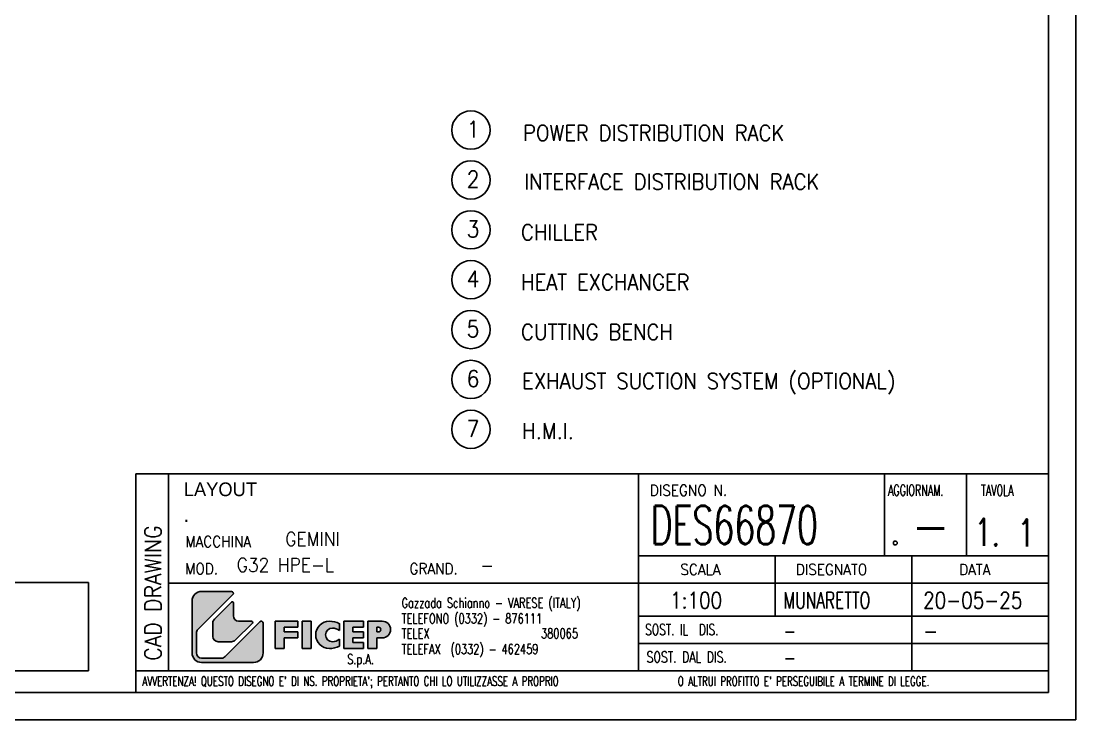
# Model space of a CAD drawing. Extents: x 28911 to 70911, y -59 to 29641.
# Drawn here: x 51624 to 70911, y -59 to 12720 of the extents above; entities that cross this region are included whole.
import ezdxf

# ---------------------------------------------------------------- set-up
doc = ezdxf.new("R2010")
doc.units = 0
doc.header["$LTSCALE"] = 300
doc.header["$MEASUREMENT"] = 0
for name, color, linetype in [('6', 3, 'Continuous'), ('CARTIGLIO', 7, 'Continuous'), ('CONTORNO', 3, 'Continuous'), ('TESTO', 3, 'Continuous')]:
    doc.layers.add(name, color=color, linetype=linetype)
doc.styles.get("Standard").update_dxf_attribs({"font": 'STANDARD'})
doc.styles.add('TXT', font='TXT')

# ---------------------------------------------------------------- blocks, each defined once
blk = doc.blocks.new('A$Cbd1d6d0f')
at = {"layer": 'CARTIGLIO', "color": 3, "linetype": 'Continuous'}
for p, q in [((500, -500), (500, 29200)), ((-41500, -500), (500, -500))]:
    blk.add_line(p, q, dxfattribs=at)
at = {"layer": 'CARTIGLIO', "color": 2, "linetype": 'Continuous'}
for p, q in [((0, 0), (0, 28700)), ((-41000, 0), (0, 0))]:
    blk.add_line(p, q, dxfattribs=at)

msp = doc.modelspace()

# ---------------------------------------------------------------- hatches: boundary and pattern name
at = {"layer": 'CARTIGLIO', "linetype": 'Continuous'}
h = msp.add_hatch(color=256, dxfattribs=at)
edge = h.paths.add_edge_path()
edge.add_line((56050.576, 1165.973), (56050.576, 1711.501))
edge.add_arc((56015.576, 1711.501), 35, 0, 135)
edge.add_line((55990.827, 1736.25), (55353.375, 1098.798))
edge.add_arc((55286.2, 1165.973), 95, 270, 315, ccw=False)
edge.add_line((55286.2, 1070.973), (54925.576, 1070.973))
edge.add_arc((54925.576, 1165.973), 95, 180, 270, ccw=False)
edge.add_line((54830.576, 1165.973), (54830.576, 1526.598))
edge.add_arc((54925.576, 1526.598), 95, 135, 180, ccw=False)
edge.add_line((54858.4, 1593.773), (55495.852, 2231.225))
edge.add_arc((55471.103, 2255.973), 35, 315, 450)
edge.add_line((55471.103, 2290.973), (54925.576, 2290.973))
edge.add_arc((54925.576, 2115.973), 175, 90, 180)
edge.add_line((54750.576, 2115.973), (54750.576, 1165.973))
edge.add_arc((54925.576, 1165.973), 175, 180, 270)
edge.add_line((54925.576, 990.973), (55875.576, 990.973))
edge.add_arc((55875.576, 1165.973), 175, 270, 360)
h = msp.add_hatch(color=256, dxfattribs=at)
edge = h.paths.add_edge_path()
edge.add_line((55853.799, 1712.359), (55540.238, 1398.798))
edge.add_arc((55473.063, 1465.973), 95, 270, 315, ccw=False)
edge.add_line((55473.063, 1370.973), (55225.576, 1370.973))
edge.add_arc((55225.576, 1465.973), 95, 180, 270, ccw=False)
edge.add_line((55130.576, 1465.973), (55130.576, 1713.461))
edge.add_arc((55225.576, 1713.461), 95, 135, 180, ccw=False)
edge.add_line((55158.4, 1780.636), (55471.961, 2094.197))
edge.add_arc((55486.103, 2080.055), 20, 0, 135, ccw=False)
edge.add_line((55506.103, 2080.055), (55506.103, 1841.501))
edge.add_arc((55601.103, 1841.501), 95, 180, 270)
edge.add_line((55601.103, 1746.501), (55839.657, 1746.501))
edge.add_arc((55839.657, 1726.501), 20, -45, 90, ccw=False)
for points in [[(56685.72, 1745.973), (56270.72, 1745.973), (56270.72, 1245.973), (56435.72, 1245.973), (56435.72, 1440.973), (56685.72, 1440.973), (56685.72, 1550.973), (56435.72, 1550.973), (56435.72, 1635.973), (56685.72, 1635.973)], [(56930.72, 1745.973), (56765.72, 1745.973), (56765.72, 1245.973), (56930.72, 1245.973)], [(57315.72, 1620.973, -0.178764659), (57445.72, 1572.96), (57445.72, 1700.621, 0.120785505), (57260.72, 1745.973, 1), (57260.72, 1245.973, 0.120785505), (57445.72, 1291.326), (57445.72, 1418.987, -0.178764659), (57315.72, 1370.973, -1)]]:
    msp.add_hatch(color=256, dxfattribs=at).paths.add_polyline_path(points)
h = msp.add_hatch(color=256, dxfattribs=at)
h.paths.add_polyline_path([(57690.72, 1635.973), (57885.72, 1635.973), (57885.72, 1745.973), (57525.72, 1745.973), (57525.72, 1245.973), (57885.72, 1245.973), (57885.72, 1355.973), (57690.72, 1355.973), (57690.72, 1440.973), (57885.72, 1440.973), (57885.72, 1550.973), (57690.72, 1550.973)])
h.paths.add_polyline_path([(58228.22, 1745.973), (57965.72, 1745.973), (57965.72, 1245.973), (58130.72, 1245.973), (58130.72, 1440.973), (58228.22, 1440.973, 1)])
h.paths.add_polyline_path([(58130.72, 1635.973), (58158.22, 1635.973, -1), (58158.22, 1550.973), (58130.72, 1550.973)], flags=16)

# ---------------------------------------------------------------- linework, layer by layer
at = {"color": 7, "linetype": 'Continuous'}
for p, q in [((45544.85, 2451.602), (52855.493, 2451.602)), ((52855.493, 2451.602), (52855.493, 840.973)), ((52855.493, 840.973), (45544.85, 840.973))]:
    msp.add_line(p, q, dxfattribs=at)
at = {"layer": 'CARTIGLIO', "color": 3, "linetype": 'Continuous'}
for p, q in [((53721.577, 4440.973), (53721.577, 440.973)), ((53721.577, 4440.973), (70411.3, 4440.973)), ((62911.3, 4440.973), (62911.3, 2940.973)), ((67411.3, 2940.973), (67411.3, 4440.973)), ((68911.3, 2940.973), (68911.3, 4440.973)), ((70411.3, 440.973), (70411.3, 4440.973)), ((62911.3, 2940.973), (62911.3, 840.973)), ((70411.3, 2940.973), (62911.3, 2940.973)), ((65411.3, 2940.973), (65411.3, 1840.973)), ((67911.3, 2940.973), (67911.3, 840.973)), ((70411.3, 2440.973), (54321.577, 2440.973)), ((70411.3, 1840.973), (62911.3, 1840.973)), ((70411.3, 1340.973), (62911.3, 1340.973)), ((70411.3, 840.973), (53721.577, 840.973)), ((70411.3, 440.973), (53721.577, 440.973))]:
    msp.add_line(p, q, dxfattribs=at)
at = {"layer": 'CARTIGLIO', "color": 2, "linetype": 'Continuous'}
msp.add_line((54321.577, 4440.973), (54321.577, 840.973), dxfattribs=at)
at = {"layer": 'CARTIGLIO', "color": 8, "linetype": 'Continuous'}
for p, q in [((55495.852, 2231.225), (54858.4, 1593.773)), ((54925.576, 2290.973), (55471.103, 2290.973)), ((54750.576, 1165.973), (54750.576, 2115.973)), ((55471.961, 2094.197), (55158.4, 1780.636)), ((55506.103, 1841.501), (55506.103, 2080.055)), ((55990.827, 1736.25), (55353.375, 1098.798)), ((55839.657, 1746.501), (55601.103, 1746.501)), ((56270.72, 1746.4), (56270.72, 1245.973)), ((56270.72, 1745.973), (56685.72, 1745.973)), ((56685.72, 1745.973), (56685.72, 1635.973)), ((56765.72, 1745.973), (56765.72, 1245.973)), ((56765.72, 1745.973), (56930.72, 1745.973)), ((56930.72, 1745.973), (56930.72, 1245.973)), ((57525.72, 1745.973), (57525.72, 1245.973)), ((57525.72, 1745.973), (57885.72, 1745.973)), ((57885.72, 1745.973), (57885.72, 1635.973)), ((57965.72, 1745.973), (57965.72, 1245.973)), ((58228.22, 1745.973), (57965.72, 1745.973)), ((55130.576, 1713.461), (55130.576, 1465.973)), ((55853.799, 1712.359), (55540.238, 1398.798)), ((56050.576, 1165.973), (56050.576, 1711.501)), ((56435.72, 1635.973), (56685.72, 1635.973)), ((56435.72, 1635.343), (56435.72, 1550.973)), ((56435.72, 1550.973), (56685.72, 1550.973)), ((56685.72, 1550.973), (56685.72, 1440.973)), ((57445.72, 1701.459), (57445.72, 1572.96)), ((57690.72, 1550.973), (57690.72, 1635.973)), ((57690.72, 1635.973), (57885.72, 1635.973)), ((57690.72, 1550.973), (57885.72, 1550.973)), ((57885.72, 1440.973), (57885.72, 1550.973)), ((58130.72, 1635.973), (58130.72, 1550.973)), ((58130.72, 1635.973), (58158.22, 1635.973)), ((58158.22, 1550.973), (58130.72, 1550.973)), ((54830.576, 1526.598), (54830.576, 1165.973)), ((55473.063, 1370.973), (55225.576, 1370.973)), ((56435.72, 1440.973), (56435.72, 1245.973)), ((56435.72, 1440.973), (56685.72, 1440.973)), ((57445.72, 1291.326), (57445.72, 1418.987)), ((57690.72, 1355.973), (57690.72, 1440.973)), ((57690.72, 1440.973), (57885.72, 1440.973)), ((57690.72, 1355.973), (57885.72, 1355.973)), ((57885.72, 1245.973), (57885.72, 1355.973)), ((58228.22, 1440.973), (58130.72, 1440.973)), ((58130.72, 1440.973), (58130.72, 1245.973)), ((56270.72, 1245.973), (56435.72, 1245.973)), ((56765.72, 1245.973), (56930.72, 1245.973)), ((57885.72, 1245.973), (57525.72, 1245.973)), ((58130.72, 1245.973), (57965.72, 1245.973)), ((55286.2, 1070.973), (54925.576, 1070.973)), ((55875.576, 990.973), (54925.576, 990.973))]:
    msp.add_line(p, q, dxfattribs=at)
at = {"layer": 'CARTIGLIO', "color": 12, "linetype": 'Continuous'}
msp.add_circle((67608.694, 3175.973), 35, dxfattribs=at)
at = {"layer": 'CARTIGLIO', "color": 8, "linetype": 'Continuous'}
for centre, radius, start, end in [((54925.576, 2115.973), 175, 90, 180), ((55471.103, 2255.973), 35, 315, 90), ((55486.103, 2080.055), 20, 0, 135), ((55225.576, 1713.461), 95, 135, 180), ((55601.103, 1841.501), 95, 180, 270), ((55839.657, 1726.501), 20, 315, 90), ((56015.576, 1711.501), 35, 0, 135), ((57260.72, 1495.973), 250, 90, 270), ((57260.72, 1345.973), 400, 62.451454, 90), ((58228.22, 1593.473), 152.5, 270, 90), ((54925.576, 1526.598), 95, 135, 180), ((57315.72, 1495.973), 125, 90, 270), ((57315.72, 1420.973), 200, 49.458398, 90), ((58158.22, 1593.473), 42.5, 270, 90), ((55225.576, 1465.973), 95, 180, 270), ((55473.063, 1465.973), 95, 270, 315), ((57315.72, 1570.973), 200, 270, 310.541602), ((54925.576, 1165.973), 175, 180, 270), ((54925.576, 1165.973), 95, 180, 270), ((55875.576, 1165.973), 175, 270, 0), ((57260.72, 1645.973), 400, 270, 297.548546), ((57260.72, 1495.973), 250, 270, 276.934918), ((55286.2, 1165.973), 95, 270, 315)]:
    msp.add_arc(centre, radius, start, end, dxfattribs=at)
at = {"layer": 'CONTORNO', "color": 8, "ltscale": 10}
for centre in [(59849.631, 10727.71), (59849.631, 9815.484), (59849.631, 8903.259), (59849.631, 7991.033), (59849.631, 7078.808), (59849.631, 6166.582), (59849.631, 5254.357)]:
    msp.add_circle(centre, 350, dxfattribs=at)

# ---------------------------------------------------------------- block references
at = {"color": 1, "ltscale": 50}
msp.add_blockref('A$Cbd1d6d0f', (70411.3, 440.973), dxfattribs=at)

# ---------------------------------------------------------------- texts
at = {"layer": '6', "ltscale": 10}
for s, p in [('1', (59772.728, 10591.948)), ('2', (59772.728, 9679.722)), ('3', (59772.728, 8767.497)), ('4', (59772.728, 7855.271)), ('5', (59772.728, 6943.046)), ('6', (59772.728, 6030.82)), ('7', (59772.728, 5118.595))]:
    msp.add_text(s, height=300, dxfattribs=at).set_placement(p)
at = {"layer": 'CARTIGLIO', "color": 7, "style": 'TXT'}
for s, p in [('LAYOUT', (54599.698, 4032.848)), ('.', (54599.698, 3562.848))]:
    msp.add_text(s, height=250, dxfattribs=at).set_placement(p)
at = {"layer": 'CARTIGLIO', "color": 8}
for s, p in [('DISEGNO N.', (63122.019, 4040.072)), ('MACCHINA', (54626.726, 3102.442)), ('MOD.', (54625.136, 2605.622)), ('GRAND.', (58725.935, 2605.622))]:
    msp.add_text(s, height=200, dxfattribs=at).set_placement(p)
for s, height, width, p in [('AGGIORNAM.', 200, 0.7, (67475.492, 4040.276)), ('TAVOLA', 200, 0.7, (69175.492, 4040.276)), ('Gazzada Schianno - VARESE (ITALY)', 180, 0.8, (58581.607, 1991.055)), ('TELEFONO (0332) - 876111', 180, 0.8, (58581.607, 1704.545)), ('TELEX', 180, 0.8, (58581.607, 1432.36)), ('380065', 180, 0.8, (61131.548, 1432.36)), ('TELEFAX  (0332) - 462459', 180, 0.8, (58581.607, 1145.85)), ('AVVERTENZA! QUESTO DISEGNO E%%039 DI NS. PROPRIETA%%039; PERTANTO CHI LO UTILIZZASSE A PROPRIO', 170, 0.75, (53841.648, 564.189)), ('O ALTRUI PROFITTO E%%039 PERSEGUIBILE A TERMINE DI LEGGE.', 170, 0.75, (63631.52, 562.564))]:
    msp.add_text(s, height=height, dxfattribs=dict(at, width=width)).set_placement(p)
at = {"layer": 'CARTIGLIO', "color": 12}
for s, height, width, p in [('DES66870', 700, 0.7, (63134.914, 3153.473)), ('1.', 500, 0.8, (69056.052, 3121.632)), ('1', 500, 0.8, (69843.458, 3114.909))]:
    msp.add_text(s, height=height, dxfattribs=dict(at, width=width)).set_placement(p)
at = {"layer": 'CARTIGLIO', "color": 2}
msp.add_text('CAD DRAWING', height=300, rotation=90, dxfattribs=at).set_placement((54186.936, 1025.524))
msp.add_text('GEMINI', height=250, dxfattribs=at).set_placement((56455.115, 3122.551))
at = {"layer": 'CARTIGLIO', "color": 12}
msp.add_text('-', height=700, dxfattribs=at).set_placement((67898.951, 3141.803))
at = {"layer": 'CARTIGLIO', "color": 3}
for s, p in [('G32 HPE-L', (55567.251, 2651.41)), ('-', (60019.361, 2642.41))]:
    msp.add_text(s, height=250, dxfattribs=at).set_placement(p)
at = {"layer": 'CARTIGLIO', "color": 254}
for s, p in [('SCALA', (63678.454, 2590.973)), ('DISEGNATO', (65790.141, 2590.973)), ('DATA', (68776.9, 2590.973))]:
    msp.add_text(s, height=200, dxfattribs=at).set_placement(p)
at = {"layer": 'CARTIGLIO', "color": 2}
for s, width, p in [('1:100', 0.9, (63493.171, 1978.939)), ('MUNARETTO', 0.75, (65568.171, 1978.939)), ('20-05-25', 0.9, (68118.171, 1978.939)), ('-', 0.75, (65568.171, 1419.213)), ('-', 0.9, (68118.171, 1419.213)), ('-', 0.75, (65568.171, 928.939))]:
    msp.add_text(s, height=300, dxfattribs=dict(at, width=width)).set_placement(p)
at = {"layer": 'CARTIGLIO', "color": 254}
for s, width, p in [('SOST. IL  DIS. ', 0.78, (63033.791, 1492.466)), ('SOST. DAL DIS. ', 0.8, (63061.3, 990.973))]:
    msp.add_text(s, height=200, dxfattribs=dict(at, width=width)).set_placement(p)
at = {"layer": 'CARTIGLIO', "color": 7, "width": 0.8}
msp.add_text('S.p.A.', height=180, dxfattribs=at).set_placement((57586.482, 962.282))
at = {"layer": 'TESTO', "color": 3}
for s, p in [('POWER DISTRIBUTION RACK', (60802.205, 10531.07)), ('INTERFACE DISTRIBUTION RACK ', (60824.149, 9637.963)), ('CHILLER', (60765.484, 8714.821)), ('HEAT EXCHANGER', (60765.484, 7802.595)), ('CUTTING BENCH', (60765.484, 6890.37)), ('EXHAUST SUCTION SYSTEM (OPTIONAL)', (60786.939, 5992.955)), ('H.M.I.', (60786.939, 5080.73))]:
    msp.add_text(s, height=288, dxfattribs=at).set_placement(p)

doc.saveas('drawing.dxf')
